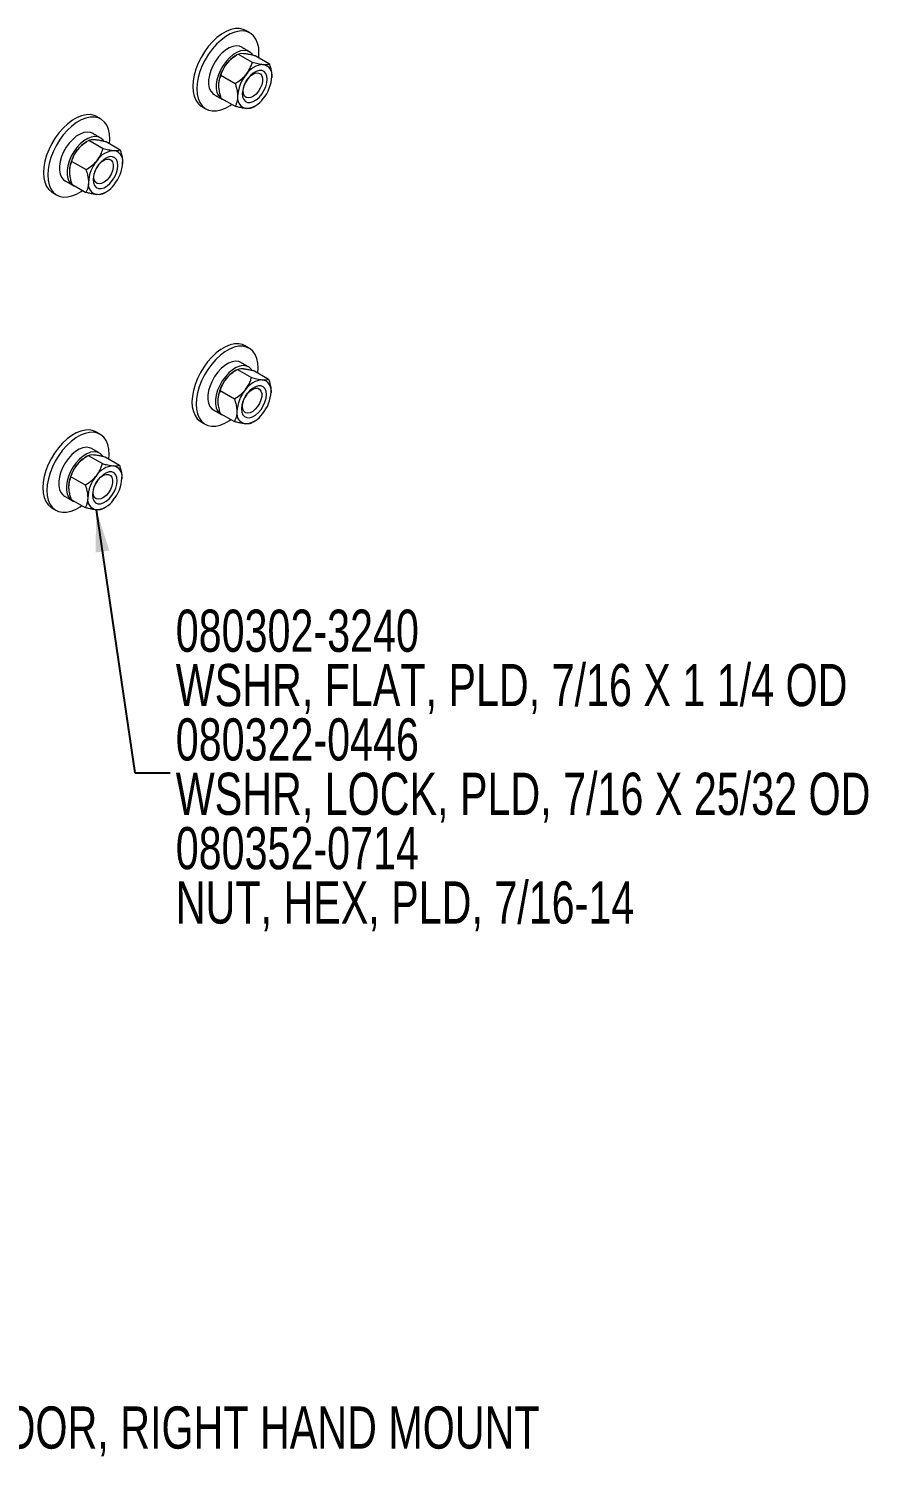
# Model space of a CAD drawing. Header units: inches. Extents: x 15.1 to 28.6, y 7 to 18.2.
# Drawn here: x 25.58 to 28.56, y 11.52 to 16.59 of the extents above; entities that cross this region are included whole.
import ezdxf

# ---------------------------------------------------------------- set-up
doc = ezdxf.new("R2010")
doc.units = ezdxf.units.IN
doc.header["$MEASUREMENT"] = 0
doc.layers.add('DIM', color=1, linetype='Continuous')
doc.styles.add('SLDTEXTSTYLE0', font='ARIAL.TTF', dxfattribs={"width": 0.7})
doc.styles.get("Standard").update_dxf_attribs({"font": 'ARIAL.TTF'})
doc.dimstyles.new('SLDDIMSTYLE1', dxfattribs={"dimtxt": 0.15, "dimasz": 0.15, "dimexe": 0, "dimexo": 0.0625, "dimgap": 0.0375, "dimtad": 0, "dimtih": 1, "dimtoh": 1, "dimdec": 0, "dimrnd": 1e-09, "dimzin": 0, "dimdsep": 46, "dimtxsty": 'Standard', "dimsah": 1, "dimcen": 0.09, "dimadec": 0, "dimazin": 0, "dimtfac": 1, "dimtdec": 0, "dimtofl": 0, "dimtmove": 0, "dimatfit": 3, "dimfxl": 0, "dimtolj": 1, "dimtzin": 0, "dimarcsym": 0})

# ---------------------------------------------------------------- blocks, each defined once
blk = doc.blocks.new('SW_NOTE_4')
at = {"layer": 'DIM', "color": 0, "char_height": 0.15, "attachment_point": 1, "style": 'SLDTEXTSTYLE0'}
for s, insert in [('111509-0001', (0.0198, 0.0751)), ('BRKT, MOUNTING, FIRE DOOR, RIGHT HAND MOUNT', (0.0198, -0.1183))]:
    blk.add_mtext(s, dxfattribs=dict(at, insert=insert))
blk = doc.blocks.new('SW_NOTE_6')
at = {"layer": 'DIM', "color": 0, "char_height": 0.15, "attachment_point": 1, "style": 'SLDTEXTSTYLE0'}
for s, insert in [('080302-3240', (0.02, 0.5803)), ('WSHR, FLAT, PLD, 7/16 X 1 1/4 OD', (0.02, 0.387)), ('080322-0446', (0.02, 0.1937)), ('WSHR, LOCK, PLD, 7/16 X 25/32 OD', (0.02, 0.0003)), ('080352-0714', (0.02, -0.193)), ('NUT, HEX, PLD, 7/16-14', (0.02, -0.3863))]:
    blk.add_mtext(s, dxfattribs=dict(at, insert=insert))

msp = doc.modelspace()

# ---------------------------------------------------------------- linework, layer by layer
at = {"color": 7, "linetype": 'Continuous', "lineweight": 15}
for p, q in [((26.3238, 16.5033), (26.3742, 16.474)), ((26.3845, 16.4979), (26.4349, 16.4687)), ((26.2629, 16.4277), (26.3133, 16.3985)), ((26.2628, 16.3468), (26.3131, 16.3176)), ((25.7935, 16.1971), (25.8439, 16.1679)), ((25.8542, 16.1918), (25.9045, 16.1625)), ((25.7326, 16.1216), (25.783, 16.0924)), ((25.7324, 16.0407), (25.7828, 16.0114)), ((26.3212, 15.3821), (26.3716, 15.3528)), ((26.3819, 15.3767), (26.4322, 15.3474)), ((26.2603, 15.3065), (26.3107, 15.2773)), ((26.2601, 15.2256), (26.3105, 15.1964)), ((25.7909, 15.0759), (25.8412, 15.0467)), ((25.8515, 15.0705), (25.9019, 15.0413)), ((25.73, 15.0004), (25.7804, 14.9711)), ((25.7298, 14.9195), (25.7802, 14.8902))]:
    msp.add_line(p, q, dxfattribs=at)
at = {"color": 7, "linetype": 'Continuous', "lineweight": 15, "flags": 128}
for points in [[(26.3513, 16.587), (26.342, 16.5912), (26.3284, 16.594), (26.3135, 16.5937), (26.2978, 16.5902), (26.2814, 16.5836), (26.2649, 16.5741), (26.2486, 16.5618), (26.2328, 16.5471), (26.2179, 16.5303), (26.2042, 16.5117), (26.1921, 16.4917), (26.1818, 16.4709), (26.1735, 16.4496), (26.1674, 16.4284), (26.1637, 16.4077), (26.1624, 16.388)], [(26.3971, 16.4906), (26.398, 16.5071), (26.3969, 16.5254), (26.3932, 16.5418), (26.3872, 16.556), (26.379, 16.5678), (26.3688, 16.5767), (26.3567, 16.5827), (26.3431, 16.5855), (26.3282, 16.5852), (26.3124, 16.5817), (26.2961, 16.5751), (26.2796, 16.5656), (26.2633, 16.5533), (26.2475, 16.5386), (26.2326, 16.5218), (26.2189, 16.5031), (26.2068, 16.4832), (26.1964, 16.4624), (26.1881, 16.4411), (26.1821, 16.4199), (26.1784, 16.3992), (26.1771, 16.3795), (26.1771, 16.3795)], [(26.3365, 16.5276), (26.3288, 16.5309), (26.3175, 16.5322), (26.305, 16.5302), (26.292, 16.5251), (26.2788, 16.517), (26.2659, 16.5061), (26.2538, 16.4929), (26.2429, 16.4779), (26.2337, 16.4617), (26.2265, 16.4447), (26.2215, 16.4277), (26.219, 16.4113), (26.2189, 16.3961), (26.2214, 16.3825), (26.2263, 16.3713), (26.2335, 16.3626), (26.2386, 16.359)], [(26.3752, 16.5007), (26.3737, 16.5029), (26.3658, 16.5105), (26.356, 16.5151), (26.3447, 16.5164), (26.3323, 16.5144), (26.3192, 16.5093), (26.306, 16.5012), (26.2931, 16.4903), (26.281, 16.4771), (26.2702, 16.4621), (26.261, 16.4459), (26.2537, 16.4289), (26.2487, 16.4119), (26.2462, 16.3955), (26.2461, 16.3803), (26.2486, 16.3667), (26.2535, 16.3555), (26.2607, 16.3468), (26.2699, 16.3412), (26.2755, 16.3395)], [(26.3386, 16.3625), (26.3399, 16.351), (26.3437, 16.3417), (26.3497, 16.3351), (26.3576, 16.3316), (26.3671, 16.3313), (26.3774, 16.3343), (26.388, 16.3405), (26.3984, 16.3494), (26.4078, 16.3605), (26.4158, 16.3733), (26.4219, 16.3869), (26.4257, 16.4006), (26.427, 16.4135), (26.4258, 16.425), (26.422, 16.4343), (26.416, 16.4409), (26.408, 16.4444), (26.3986, 16.4447), (26.3883, 16.4417), (26.3776, 16.4355), (26.3673, 16.4266), (26.3578, 16.4154), (26.3498, 16.4027), (26.3438, 16.3891), (26.34, 16.3754), (26.3386, 16.3625)], [(26.3415, 16.372), (26.3429, 16.3835), (26.3466, 16.3956), (26.3526, 16.4074), (26.3603, 16.4181), (26.3691, 16.4268), (26.3785, 16.433), (26.3877, 16.4361), (26.396, 16.4359), (26.4029, 16.4325), (26.4078, 16.4261), (26.4103, 16.4171), (26.4102, 16.4063), (26.4077, 16.3943), (26.4028, 16.3823), (26.3959, 16.3709), (26.3875, 16.3611), (26.3783, 16.3536), (26.369, 16.3489), (26.3601, 16.3474), (26.3524, 16.3492), (26.3465, 16.3542), (26.3428, 16.362), (26.3415, 16.372)], [(26.1624, 16.388), (26.1636, 16.3698), (26.1672, 16.3533), (26.1732, 16.3391), (26.1814, 16.3273), (26.1917, 16.3184), (26.1945, 16.3167)], [(26.1771, 16.3795), (26.1783, 16.3612), (26.1819, 16.3448), (26.1879, 16.3306), (26.1961, 16.3188), (26.2064, 16.3099), (26.2184, 16.3039), (26.2321, 16.3011), (26.2469, 16.3014), (26.2627, 16.3049), (26.279, 16.3115), (26.2955, 16.321), (26.3009, 16.3247)], [(25.821, 16.2808), (25.8117, 16.285), (25.7981, 16.2879), (25.7832, 16.2876), (25.7674, 16.2841), (25.7511, 16.2775), (25.7346, 16.268), (25.7183, 16.2557), (25.7025, 16.241), (25.6876, 16.2241), (25.6739, 16.2055), (25.6618, 16.1856), (25.6514, 16.1647), (25.6431, 16.1435), (25.6371, 16.1223), (25.6333, 16.1016), (25.6321, 16.0819)], [(25.8668, 16.1844), (25.8677, 16.2009), (25.8665, 16.2192), (25.8629, 16.2357), (25.8569, 16.2499), (25.8487, 16.2616), (25.8384, 16.2706), (25.8263, 16.2765), (25.8127, 16.2794), (25.7979, 16.2791), (25.7821, 16.2756), (25.7658, 16.269), (25.7493, 16.2594), (25.7329, 16.2472), (25.7171, 16.2324), (25.7022, 16.2156), (25.6886, 16.197), (25.6764, 16.1771), (25.6661, 16.1562), (25.6578, 16.135), (25.6517, 16.1138), (25.648, 16.0931), (25.6467, 16.0734), (25.6467, 16.0734)], [(25.8062, 16.2215), (25.7984, 16.2247), (25.7871, 16.226), (25.7747, 16.2241), (25.7617, 16.219), (25.7484, 16.2108), (25.7356, 16.1999), (25.7235, 16.1868), (25.7126, 16.1718), (25.7034, 16.1555), (25.6962, 16.1386), (25.6912, 16.1216), (25.6886, 16.1052), (25.6886, 16.0899), (25.6911, 16.0764), (25.696, 16.0651), (25.7032, 16.0565), (25.7083, 16.0528)], [(25.8449, 16.1946), (25.8434, 16.1968), (25.8354, 16.2044), (25.8257, 16.2089), (25.8143, 16.2102), (25.8019, 16.2083), (25.7889, 16.2032), (25.7757, 16.195), (25.7628, 16.1841), (25.7507, 16.171), (25.7398, 16.156), (25.7306, 16.1397), (25.7234, 16.1228), (25.7184, 16.1058), (25.7158, 16.0894), (25.7158, 16.0741), (25.7183, 16.0606), (25.7232, 16.0493), (25.7304, 16.0407), (25.7396, 16.035), (25.7451, 16.0333)], [(25.8083, 16.0563), (25.8096, 16.0449), (25.8133, 16.0356), (25.8194, 16.029), (25.8273, 16.0254), (25.8367, 16.0251), (25.8471, 16.0282), (25.8577, 16.0343), (25.8681, 16.0432), (25.8775, 16.0544), (25.8855, 16.0671), (25.8916, 16.0808), (25.8954, 16.0944), (25.8967, 16.1074), (25.8954, 16.1188), (25.8917, 16.1281), (25.8857, 16.1347), (25.8777, 16.1383), (25.8683, 16.1385), (25.858, 16.1355), (25.8473, 16.1294), (25.837, 16.1205), (25.8275, 16.1093), (25.8195, 16.0965), (25.8134, 16.0829), (25.8096, 16.0693), (25.8083, 16.0563)], [(25.8112, 16.0659), (25.8125, 16.0773), (25.8163, 16.0894), (25.8222, 16.1013), (25.8299, 16.112), (25.8388, 16.1207), (25.8482, 16.1268), (25.8574, 16.13), (25.8657, 16.1298), (25.8726, 16.1264), (25.8774, 16.1199), (25.8799, 16.1109), (25.8799, 16.1001), (25.8774, 16.0882), (25.8724, 16.0761), (25.8656, 16.0648), (25.8572, 16.0549), (25.848, 16.0474), (25.8386, 16.0428), (25.8298, 16.0413), (25.8221, 16.0431), (25.8162, 16.0481), (25.8125, 16.0559), (25.8112, 16.0659)], [(25.6321, 16.0819), (25.6333, 16.0636), (25.6369, 16.0472), (25.6429, 16.0329), (25.6511, 16.0212), (25.6614, 16.0122), (25.6641, 16.0105)], [(25.6467, 16.0734), (25.6479, 16.0551), (25.6516, 16.0386), (25.6576, 16.0244), (25.6658, 16.0127), (25.676, 16.0037), (25.6881, 15.9978), (25.7017, 15.9949), (25.7166, 15.9952), (25.7324, 15.9987), (25.7487, 16.0053), (25.7652, 16.0149), (25.7705, 16.0186)], [(26.3487, 15.4657), (26.3394, 15.47), (26.3258, 15.4728), (26.3109, 15.4725), (26.2951, 15.469), (26.2788, 15.4624), (26.2623, 15.4529), (26.246, 15.4406), (26.2302, 15.4259), (26.2153, 15.409), (26.2016, 15.3904), (26.1895, 15.3705), (26.1791, 15.3497), (26.1708, 15.3284), (26.1648, 15.3072), (26.1611, 15.2865), (26.1598, 15.2668)], [(26.3945, 15.3693), (26.3954, 15.3859), (26.3942, 15.4041), (26.3906, 15.4206), (26.3846, 15.4348), (26.3764, 15.4465), (26.3661, 15.4555), (26.3541, 15.4615), (26.3404, 15.4643), (26.3256, 15.464), (26.3098, 15.4605), (26.2935, 15.4539), (26.277, 15.4444), (26.2606, 15.4321), (26.2448, 15.4174), (26.2299, 15.4005), (26.2163, 15.3819), (26.2041, 15.362), (26.1938, 15.3412), (26.1855, 15.3199), (26.1794, 15.2987), (26.1757, 15.278), (26.1744, 15.2583), (26.1744, 15.2583)], [(26.3339, 15.4064), (26.3261, 15.4096), (26.3148, 15.411), (26.3024, 15.409), (26.2894, 15.4039), (26.2762, 15.3957), (26.2633, 15.3849), (26.2512, 15.3717), (26.2403, 15.3567), (26.2311, 15.3404), (26.2239, 15.3235), (26.2189, 15.3065), (26.2163, 15.2901), (26.2163, 15.2748), (26.2188, 15.2613), (26.2237, 15.2501), (26.2309, 15.2414), (26.236, 15.2378)], [(26.3726, 15.3795), (26.3711, 15.3817), (26.3632, 15.3893), (26.3534, 15.3938), (26.342, 15.3952), (26.3296, 15.3932), (26.3166, 15.3881), (26.3034, 15.3799), (26.2905, 15.3691), (26.2784, 15.3559), (26.2675, 15.3409), (26.2583, 15.3246), (26.2511, 15.3077), (26.2461, 15.2907), (26.2435, 15.2743), (26.2435, 15.259), (26.246, 15.2455), (26.2509, 15.2343), (26.2581, 15.2256), (26.2673, 15.22), (26.2728, 15.2182)], [(26.336, 15.2413), (26.3373, 15.2298), (26.341, 15.2205), (26.3471, 15.2139), (26.355, 15.2103), (26.3644, 15.2101), (26.3748, 15.2131), (26.3854, 15.2193), (26.3958, 15.2282), (26.4052, 15.2393), (26.4132, 15.2521), (26.4193, 15.2657), (26.4231, 15.2793), (26.4244, 15.2923), (26.4232, 15.3037), (26.4194, 15.313), (26.4134, 15.3197), (26.4054, 15.3232), (26.396, 15.3235), (26.3857, 15.3204), (26.375, 15.3143), (26.3647, 15.3054), (26.3552, 15.2942), (26.3472, 15.2815), (26.3411, 15.2679), (26.3373, 15.2542), (26.336, 15.2413)], [(26.3389, 15.2508), (26.3402, 15.2623), (26.344, 15.2744), (26.3499, 15.2862), (26.3576, 15.2969), (26.3665, 15.3056), (26.3759, 15.3118), (26.3851, 15.3149), (26.3934, 15.3147), (26.4003, 15.3113), (26.4051, 15.3048), (26.4076, 15.2959), (26.4076, 15.285), (26.4051, 15.2731), (26.4002, 15.261), (26.3933, 15.2497), (26.3849, 15.2399), (26.3757, 15.2324), (26.3663, 15.2277), (26.3575, 15.2262), (26.3498, 15.228), (26.3439, 15.233), (26.3402, 15.2408), (26.3389, 15.2508)], [(26.1598, 15.2668), (26.161, 15.2485), (26.1646, 15.2321), (26.1706, 15.2178), (26.1788, 15.2061), (26.1891, 15.1972), (26.1918, 15.1955)], [(26.1744, 15.2583), (26.1756, 15.24), (26.1793, 15.2236), (26.1853, 15.2093), (26.1935, 15.1976), (26.2037, 15.1887), (26.2158, 15.1827), (26.2294, 15.1798), (26.2443, 15.1802), (26.2601, 15.1837), (26.2764, 15.1903), (26.2929, 15.1998), (26.2982, 15.2035)], [(25.8184, 15.1596), (25.8091, 15.1638), (25.7954, 15.1667), (25.7806, 15.1663), (25.7648, 15.1628), (25.7485, 15.1563), (25.732, 15.1467), (25.7156, 15.1345), (25.6998, 15.1197), (25.6849, 15.1029), (25.6713, 15.0843), (25.6591, 15.0643), (25.6488, 15.0435), (25.6405, 15.0223), (25.6344, 15.001), (25.6307, 14.9804), (25.6294, 14.9607)], [(25.8642, 15.0632), (25.8651, 15.0797), (25.8639, 15.098), (25.8603, 15.1144), (25.8543, 15.1287), (25.8461, 15.1404), (25.8358, 15.1493), (25.8237, 15.1553), (25.8101, 15.1582), (25.7952, 15.1578), (25.7795, 15.1543), (25.7632, 15.1477), (25.7466, 15.1382), (25.7303, 15.1259), (25.7145, 15.1112), (25.6996, 15.0944), (25.6859, 15.0758), (25.6738, 15.0558), (25.6635, 15.035), (25.6552, 15.0137), (25.6491, 14.9925), (25.6454, 14.9718), (25.6441, 14.9521), (25.6441, 14.9521)], [(25.8035, 15.1002), (25.7958, 15.1035), (25.7845, 15.1048), (25.7721, 15.1029), (25.759, 15.0977), (25.7458, 15.0896), (25.7329, 15.0787), (25.7208, 15.0655), (25.71, 15.0506), (25.7008, 15.0343), (25.6935, 15.0173), (25.6886, 15.0003), (25.686, 14.9839), (25.686, 14.9687), (25.6884, 14.9552), (25.6934, 14.9439), (25.7005, 14.9353), (25.7057, 14.9316)], [(25.8423, 15.0734), (25.8407, 15.0756), (25.8328, 15.0832), (25.823, 15.0877), (25.8117, 15.089), (25.7993, 15.0871), (25.7863, 15.0819), (25.773, 15.0738), (25.7602, 15.0629), (25.7481, 15.0497), (25.7372, 15.0348), (25.728, 15.0185), (25.7208, 15.0015), (25.7158, 14.9845), (25.7132, 14.9681), (25.7132, 14.9529), (25.7157, 14.9394), (25.7206, 14.9281), (25.7278, 14.9195), (25.7369, 14.9138), (25.7425, 14.9121)], [(25.8057, 14.9351), (25.8069, 14.9237), (25.8107, 14.9143), (25.8167, 14.9077), (25.8247, 14.9042), (25.8341, 14.9039), (25.8444, 14.907), (25.8551, 14.9131), (25.8654, 14.922), (25.8749, 14.9332), (25.8829, 14.9459), (25.889, 14.9595), (25.8928, 14.9732), (25.8941, 14.9861), (25.8928, 14.9976), (25.8891, 15.0069), (25.883, 15.0135), (25.8751, 15.0171), (25.8657, 15.0173), (25.8553, 15.0143), (25.8447, 15.0081), (25.8343, 14.9992), (25.8249, 14.9881), (25.8169, 14.9753), (25.8108, 14.9617), (25.807, 14.948), (25.8057, 14.9351)], [(25.8086, 14.9446), (25.8099, 14.9561), (25.8137, 14.9682), (25.8196, 14.98), (25.8273, 14.9907), (25.8362, 14.9995), (25.8456, 15.0056), (25.8548, 15.0087), (25.8631, 15.0086), (25.8699, 15.0051), (25.8748, 14.9987), (25.8773, 14.9897), (25.8773, 14.9789), (25.8747, 14.967), (25.8698, 14.9549), (25.8629, 14.9435), (25.8546, 14.9337), (25.8454, 14.9262), (25.836, 14.9215), (25.8271, 14.92), (25.8195, 14.9219), (25.8136, 14.9268), (25.8098, 14.9346), (25.8086, 14.9446)], [(25.6294, 14.9607), (25.6306, 14.9424), (25.6343, 14.9259), (25.6403, 14.9117), (25.6485, 14.9), (25.6587, 14.891), (25.6615, 14.8893)], [(25.6441, 14.9521), (25.6453, 14.9339), (25.6489, 14.9174), (25.6549, 14.9032), (25.6631, 14.8915), (25.6734, 14.8825), (25.6855, 14.8765), (25.6991, 14.8737), (25.714, 14.874), (25.7297, 14.8775), (25.746, 14.8841), (25.7626, 14.8936), (25.7679, 14.8973)]]:
    msp.add_lwpolyline(points, dxfattribs=at)
at = {"color": 7, "linetype": 'Continuous', "lineweight": 15}
for centre, radius, start, end in [((26.3878, 16.3849), 0.1342, 140.3143, 174.9039), ((26.3748, 16.3997), 0.1148, 123.5787, 141.8309), ((26.4182, 16.3877), 0.0786, 93.4958, 146.4989), ((26.4065, 16.4292), 0.0376, 350.5572, 79.4942), ((26.454, 16.3465), 0.1321, 140.1551, 177.2122), ((26.3116, 16.4295), 0.1321, 320.1543, 357.213), ((26.3592, 16.3467), 0.0376, 170.5584, 259.493), ((26.3475, 16.3882), 0.0786, 273.4955, 326.4991), ((25.8575, 16.0788), 0.1342, 140.3143, 174.9039), ((25.8445, 16.0935), 0.1148, 123.5785, 141.831), ((25.8878, 16.0816), 0.0786, 93.4959, 146.4987), ((25.8762, 16.1231), 0.0376, 350.5582, 79.4931), ((25.9237, 16.0403), 0.1321, 140.1551, 177.2122), ((25.7813, 16.1234), 0.1321, 320.1548, 357.2125), ((25.8288, 16.0406), 0.0376, 170.5584, 259.493), ((25.8172, 16.0821), 0.0786, 273.4956, 326.499), ((26.3852, 15.2637), 0.1342, 140.3142, 174.9039), ((26.3722, 15.2785), 0.1148, 123.5781, 141.8315), ((26.4155, 15.2665), 0.0786, 93.4955, 146.4991), ((26.4039, 15.308), 0.0376, 350.5573, 79.494), ((26.4514, 15.2253), 0.1321, 140.1548, 177.2125), ((26.309, 15.3083), 0.1321, 320.1546, 357.2127), ((26.3565, 15.2255), 0.0376, 170.5582, 259.4931), ((26.3449, 15.267), 0.0786, 273.4955, 326.4991), ((25.8549, 14.9576), 0.1342, 140.3142, 174.9039), ((25.8418, 14.9723), 0.1148, 123.5779, 141.8316), ((25.8852, 14.9604), 0.0786, 93.4956, 146.499), ((25.8736, 15.0019), 0.0376, 350.5583, 79.493), ((25.9211, 14.9191), 0.1321, 140.1548, 177.2125), ((25.7787, 15.0021), 0.1321, 320.1551, 357.2122), ((25.8262, 14.9194), 0.0376, 170.5582, 259.4931), ((25.8146, 14.9609), 0.0786, 273.4957, 326.499)]:
    msp.add_arc(centre, radius, start, end, dxfattribs=at)
for points in [[(26.366, 16.5784), (26.3513, 16.587)], [(26.3637, 16.5118), (26.3365, 16.5276)], [(26.3177, 16.4995), (26.3113, 16.4953)], [(26.4435, 16.4186), (26.4435, 16.4188)], [(26.2386, 16.359), (26.2658, 16.3432)], [(26.2541, 16.3969), (26.2541, 16.3967)], [(26.1945, 16.3167), (26.2091, 16.3082)], [(26.3799, 16.3161), (26.3738, 16.3122)], [(26.3799, 16.316), (26.3863, 16.3202)], [(25.8357, 16.2723), (25.821, 16.2808)], [(25.8334, 16.2057), (25.8062, 16.2215)], [(25.7874, 16.1933), (25.781, 16.1892)], [(25.9131, 16.1125), (25.9132, 16.1126)], [(25.7083, 16.0528), (25.7355, 16.037)], [(25.7238, 16.0907), (25.7238, 16.0906)], [(25.6641, 16.0105), (25.6788, 16.002)], [(25.8495, 16.01), (25.8435, 16.0061)], [(25.8496, 16.0099), (25.856, 16.014)], [(26.3634, 15.4572), (26.3487, 15.4657)], [(26.3611, 15.3906), (26.3339, 15.4064)], [(26.3151, 15.3783), (26.3087, 15.3741)], [(26.4409, 15.2974), (26.4409, 15.2975)], [(26.236, 15.2378), (26.2632, 15.2219)], [(26.2515, 15.2756), (26.2515, 15.2755)], [(26.1918, 15.1955), (26.2065, 15.1869)], [(26.3772, 15.1949), (26.3712, 15.191)], [(26.3773, 15.1948), (26.3837, 15.1989)], [(25.833, 15.1511), (25.8184, 15.1596)], [(25.8308, 15.0844), (25.8035, 15.1002)], [(25.7847, 15.0721), (25.7783, 15.068)], [(25.9105, 14.9913), (25.9105, 14.9914)], [(25.7057, 14.9316), (25.7329, 14.9158)], [(25.7212, 14.9695), (25.7212, 14.9694)], [(25.6615, 14.8893), (25.6762, 14.8808)], [(25.8469, 14.8888), (25.8409, 14.8848)], [(25.847, 14.8886), (25.8534, 14.8928)]]:
    msp.add_open_spline(points, degree=1, dxfattribs=at)
for points, knots in [([(26.3238, 16.5033), (26.326, 16.5042), (26.3305, 16.5059), (26.3388, 16.5062), (26.3445, 16.5058), (26.3453, 16.5057)], [0, 0, 0, 0, 0.45269, 0.92129, 1, 1, 1, 1]), ([(26.3453, 16.5057), (26.3493, 16.5052), (26.3574, 16.5043), (26.371, 16.5013), (26.3804, 16.4989), (26.3845, 16.4979)], [0, 0, 0, 0, 0.353665, 0.719412, 1, 1, 1, 1]), ([(26.2629, 16.4277), (26.2652, 16.4345), (26.2697, 16.4481), (26.2781, 16.4624), (26.2837, 16.4696), (26.2845, 16.4706)], [0, 0, 0, 0, 0.45269, 0.92129, 1, 1, 1, 1]), ([(26.2845, 16.4706), (26.2885, 16.4751), (26.2966, 16.4842), (26.3103, 16.4948), (26.3197, 16.5007), (26.3238, 16.5033)], [0, 0, 0, 0, 0.35366, 0.719412, 1, 1, 1, 1]), ([(26.3526, 16.4311), (26.3561, 16.4359), (26.3631, 16.4456), (26.3698, 16.4603), (26.3729, 16.4699), (26.3742, 16.474)], [0, 0, 0, 0, 0.353661, 0.719411, 1, 1, 1, 1]), ([(26.3742, 16.474), (26.3807, 16.4724), (26.394, 16.4691), (26.4067, 16.4669), (26.4125, 16.4663), (26.4134, 16.4662)], [0, 0, 0, 0, 0.452691, 0.92129, 1, 1, 1, 1]), ([(26.4134, 16.4662), (26.4168, 16.466), (26.4239, 16.4657), (26.4305, 16.4668), (26.4335, 16.4681), (26.4349, 16.4687)], [0, 0, 0, 0, 0.353666, 0.719412, 1, 1, 1, 1]), ([(26.4349, 16.4687), (26.4362, 16.4645), (26.4392, 16.4546), (26.4428, 16.439), (26.4433, 16.4284), (26.4436, 16.4231)], [0, 0, 0, 0, 0.268136, 0.62866, 1, 1, 1, 1]), ([(26.2629, 16.4277), (26.2616, 16.4251), (26.2585, 16.4188), (26.2549, 16.4074), (26.2543, 16.3975), (26.254, 16.3924)], [0, 0, 0, 0, 0.268137, 0.62866, 1, 1, 1, 1]), ([(26.3133, 16.3985), (26.3199, 16.4027), (26.3332, 16.4112), (26.3459, 16.423), (26.3518, 16.4301), (26.3526, 16.4311)], [0, 0, 0, 0, 0.45269, 0.92129, 1, 1, 1, 1]), ([(26.4436, 16.4231), (26.4436, 16.423), (26.4436, 16.4215), (26.4434, 16.4202), (26.4432, 16.4189)], [0, 0, 0, 0, 0.059109, 1, 1, 1, 1]), ([(26.254, 16.3924), (26.254, 16.3923), (26.254, 16.3874), (26.2549, 16.377), (26.2581, 16.3617), (26.2613, 16.3515), (26.2628, 16.3468)], [0, 0, 0, 0, 0.00613, 0.349492, 0.703933, 1, 1, 1, 1]), ([(26.3221, 16.3529), (26.3221, 16.3528), (26.3221, 16.3479), (26.3211, 16.3386), (26.3178, 16.327), (26.3146, 16.3205), (26.3131, 16.3176)], [0, 0, 0, 0, 0.00613, 0.349492, 0.703933, 1, 1, 1, 1]), ([(26.3133, 16.3985), (26.3146, 16.3943), (26.3177, 16.3845), (26.3213, 16.3689), (26.3218, 16.3583), (26.3221, 16.3529)], [0, 0, 0, 0, 0.268136, 0.62866, 1, 1, 1, 1]), ([(26.3523, 16.3098), (26.3483, 16.3102), (26.3402, 16.3112), (26.3266, 16.3142), (26.3172, 16.3166), (26.3131, 16.3176)], [0, 0, 0, 0, 0.353661, 0.719407, 1, 1, 1, 1]), ([(26.3738, 16.3122), (26.3716, 16.3113), (26.3671, 16.3096), (26.3588, 16.3093), (26.3531, 16.3097), (26.3523, 16.3098)], [0, 0, 0, 0, 0.45269, 0.921285, 1, 1, 1, 1]), ([(25.7935, 16.1971), (25.7957, 16.198), (25.8002, 16.1998), (25.8085, 16.2001), (25.8142, 16.1996), (25.815, 16.1996)], [0, 0, 0, 0, 0.4526898, 0.921285, 1, 1, 1, 1]), ([(25.815, 16.1996), (25.819, 16.1991), (25.827, 16.1981), (25.8407, 16.1952), (25.8501, 16.1928), (25.8542, 16.1918)], [0, 0, 0, 0, 0.35366, 0.719407, 1, 1, 1, 1]), ([(25.7326, 16.1216), (25.7348, 16.1283), (25.7394, 16.1419), (25.7477, 16.1563), (25.7534, 16.1635), (25.7542, 16.1645)], [0, 0, 0, 0, 0.45269, 0.92129, 1, 1, 1, 1]), ([(25.7542, 16.1645), (25.7582, 16.169), (25.7663, 16.1781), (25.78, 16.1887), (25.7894, 16.1946), (25.7935, 16.1971)], [0, 0, 0, 0, 0.353664, 0.719409, 1, 1, 1, 1]), ([(25.8223, 16.125), (25.8257, 16.1298), (25.8328, 16.1395), (25.8395, 16.1542), (25.8425, 16.1637), (25.8439, 16.1679)], [0, 0, 0, 0, 0.353664, 0.719408, 1, 1, 1, 1]), ([(25.8439, 16.1679), (25.8504, 16.1662), (25.8637, 16.1629), (25.8764, 16.1607), (25.8822, 16.1602), (25.883, 16.1601)], [0, 0, 0, 0, 0.45269, 0.921285, 1, 1, 1, 1]), ([(25.883, 16.1601), (25.8865, 16.1599), (25.8935, 16.1595), (25.9002, 16.1607), (25.9032, 16.162), (25.9045, 16.1625)], [0, 0, 0, 0, 0.353661, 0.719407, 1, 1, 1, 1]), ([(25.9045, 16.1625), (25.9058, 16.1583), (25.9089, 16.1485), (25.9125, 16.1329), (25.913, 16.1223), (25.9133, 16.1169)], [0, 0, 0, 0, 0.268136, 0.62866, 1, 1, 1, 1]), ([(25.7326, 16.1216), (25.7313, 16.1189), (25.7282, 16.1127), (25.7246, 16.1012), (25.724, 16.0913), (25.7237, 16.0863)], [0, 0, 0, 0, 0.268137, 0.62866, 1, 1, 1, 1]), ([(25.783, 16.0924), (25.7896, 16.0965), (25.8029, 16.1051), (25.8156, 16.1169), (25.8214, 16.124), (25.8223, 16.125)], [0, 0, 0, 0, 0.45269, 0.92129, 1, 1, 1, 1]), ([(25.9133, 16.1169), (25.9133, 16.1168), (25.9133, 16.1154), (25.9131, 16.114), (25.9129, 16.1128)], [0, 0, 0, 0, 0.059109, 1, 1, 1, 1]), ([(25.7237, 16.0863), (25.7237, 16.0862), (25.7237, 16.0813), (25.7246, 16.0709), (25.7278, 16.0555), (25.731, 16.0453), (25.7324, 16.0407)], [0, 0, 0, 0, 0.00613, 0.349492, 0.703933, 1, 1, 1, 1]), ([(25.7917, 16.0468), (25.7917, 16.0467), (25.7917, 16.0418), (25.7908, 16.0324), (25.7875, 16.0209), (25.7843, 16.0144), (25.7828, 16.0114)], [0, 0, 0, 0, 0.00613, 0.349492, 0.703933, 1, 1, 1, 1]), ([(25.783, 16.0924), (25.7843, 16.0882), (25.7874, 16.0783), (25.7909, 16.0627), (25.7915, 16.0521), (25.7917, 16.0468)], [0, 0, 0, 0, 0.268136, 0.62866, 1, 1, 1, 1]), ([(25.822, 16.0036), (25.818, 16.0041), (25.8099, 16.0051), (25.7963, 16.008), (25.7869, 16.0104), (25.7828, 16.0114)], [0, 0, 0, 0, 0.353661, 0.719407, 1, 1, 1, 1]), ([(25.8435, 16.0061), (25.8413, 16.0052), (25.8368, 16.0034), (25.8284, 16.0031), (25.8228, 16.0036), (25.822, 16.0036)], [0, 0, 0, 0, 0.452688, 0.921285, 1, 1, 1, 1]), ([(26.2603, 15.3065), (26.2625, 15.3132), (26.2671, 15.3269), (26.2754, 15.3412), (26.2811, 15.3484), (26.2819, 15.3494)], [0, 0, 0, 0, 0.452689, 0.921289, 1, 1, 1, 1]), ([(26.2819, 15.3494), (26.2859, 15.3539), (26.294, 15.363), (26.3077, 15.3736), (26.3171, 15.3795), (26.3212, 15.3821)], [0, 0, 0, 0, 0.3536604, 0.7194118, 1, 1, 1, 1]), ([(26.3212, 15.3821), (26.3234, 15.3829), (26.3279, 15.3847), (26.3362, 15.385), (26.3419, 15.3846), (26.3427, 15.3845)], [0, 0, 0, 0, 0.45269, 0.92129, 1, 1, 1, 1]), ([(26.3427, 15.3845), (26.3467, 15.384), (26.3547, 15.383), (26.3684, 15.3801), (26.3778, 15.3777), (26.3819, 15.3767)], [0, 0, 0, 0, 0.353665, 0.719412, 1, 1, 1, 1]), ([(26.35, 15.3099), (26.3534, 15.3147), (26.3605, 15.3244), (26.3672, 15.3391), (26.3702, 15.3487), (26.3716, 15.3528)], [0, 0, 0, 0, 0.353661, 0.719413, 1, 1, 1, 1]), ([(26.3716, 15.3528), (26.3781, 15.3512), (26.3914, 15.3478), (26.4041, 15.3456), (26.4099, 15.3451), (26.4107, 15.345)], [0, 0, 0, 0, 0.452691, 0.921291, 1, 1, 1, 1]), ([(26.4107, 15.345), (26.4142, 15.3448), (26.4212, 15.3445), (26.4279, 15.3456), (26.4309, 15.3469), (26.4322, 15.3474)], [0, 0, 0, 0, 0.353666, 0.719412, 1, 1, 1, 1]), ([(26.4322, 15.3474), (26.4335, 15.3432), (26.4366, 15.3334), (26.4402, 15.3178), (26.4407, 15.3072), (26.441, 15.3019)], [0, 0, 0, 0, 0.268136, 0.628661, 1, 1, 1, 1]), ([(26.2603, 15.3065), (26.259, 15.3039), (26.2559, 15.2976), (26.2523, 15.2862), (26.2517, 15.2762), (26.2514, 15.2712)], [0, 0, 0, 0, 0.268137, 0.628661, 1, 1, 1, 1]), ([(26.3107, 15.2773), (26.3173, 15.2815), (26.3306, 15.29), (26.3433, 15.3018), (26.3491, 15.3089), (26.35, 15.3099)], [0, 0, 0, 0, 0.452689, 0.92129, 1, 1, 1, 1]), ([(26.441, 15.3019), (26.441, 15.3018), (26.441, 15.3003), (26.4408, 15.299), (26.4406, 15.2977)], [0, 0, 0, 0, 0.0591, 1, 1, 1, 1]), ([(26.2514, 15.2712), (26.2514, 15.2711), (26.2514, 15.2662), (26.2523, 15.2558), (26.2555, 15.2404), (26.2587, 15.2302), (26.2601, 15.2256)], [0, 0, 0, 0, 0.006129, 0.349492, 0.703933, 1, 1, 1, 1]), ([(26.3107, 15.2773), (26.312, 15.2731), (26.3151, 15.2632), (26.3186, 15.2477), (26.3192, 15.2371), (26.3194, 15.2317)], [0, 0, 0, 0, 0.268136, 0.628661, 1, 1, 1, 1]), ([(26.3194, 15.2317), (26.3194, 15.2316), (26.3194, 15.2267), (26.3185, 15.2174), (26.3152, 15.2058), (26.312, 15.1993), (26.3105, 15.1964)], [0, 0, 0, 0, 0.0061293, 0.3494921, 0.7039332, 1, 1, 1, 1]), ([(26.3497, 15.1885), (26.3457, 15.189), (26.3376, 15.19), (26.324, 15.1929), (26.3146, 15.1953), (26.3105, 15.1964)], [0, 0, 0, 0, 0.353661, 0.719407, 1, 1, 1, 1]), ([(26.3712, 15.191), (26.369, 15.1901), (26.3645, 15.1883), (26.3562, 15.188), (26.3505, 15.1885), (26.3497, 15.1885)], [0, 0, 0, 0, 0.452691, 0.921285, 1, 1, 1, 1]), ([(25.73, 15.0004), (25.7322, 15.0071), (25.7367, 15.0207), (25.7451, 15.035), (25.7508, 15.0422), (25.7516, 15.0433)], [0, 0, 0, 0, 0.452689, 0.921289, 1, 1, 1, 1]), ([(25.7516, 15.0433), (25.7556, 15.0477), (25.7637, 15.0569), (25.7774, 15.0675), (25.7868, 15.0734), (25.7909, 15.0759)], [0, 0, 0, 0, 0.353664, 0.719409, 1, 1, 1, 1]), ([(25.7909, 15.0759), (25.7931, 15.0768), (25.7976, 15.0785), (25.8059, 15.0789), (25.8115, 15.0784), (25.8124, 15.0784)], [0, 0, 0, 0, 0.45269, 0.921285, 1, 1, 1, 1]), ([(25.8124, 15.0784), (25.8163, 15.0779), (25.8244, 15.0769), (25.8381, 15.074), (25.8475, 15.0716), (25.8515, 15.0705)], [0, 0, 0, 0, 0.353661, 0.719407, 1, 1, 1, 1]), ([(25.8196, 15.0038), (25.8231, 15.0085), (25.8302, 15.0183), (25.8368, 15.0329), (25.8399, 15.0425), (25.8412, 15.0467)], [0, 0, 0, 0, 0.353664, 0.719409, 1, 1, 1, 1]), ([(25.8412, 15.0467), (25.8478, 15.045), (25.8611, 15.0417), (25.8737, 15.0395), (25.8796, 15.0389), (25.8804, 15.0388)], [0, 0, 0, 0, 0.452691, 0.921286, 1, 1, 1, 1]), ([(25.8804, 15.0388), (25.8839, 15.0387), (25.8909, 15.0383), (25.8975, 15.0394), (25.9006, 15.0407), (25.9019, 15.0413)], [0, 0, 0, 0, 0.3536611, 0.7194078, 1, 1, 1, 1]), ([(25.9019, 15.0413), (25.9032, 15.0371), (25.9063, 15.0272), (25.9098, 15.0117), (25.9104, 15.0011), (25.9107, 14.9957)], [0, 0, 0, 0, 0.268136, 0.628661, 1, 1, 1, 1]), ([(25.73, 15.0004), (25.7287, 14.9977), (25.7256, 14.9914), (25.7219, 14.98), (25.7214, 14.9701), (25.7211, 14.965)], [0, 0, 0, 0, 0.268137, 0.628661, 1, 1, 1, 1]), ([(25.7804, 14.9711), (25.7869, 14.9753), (25.8003, 14.9838), (25.8129, 14.9957), (25.8188, 15.0027), (25.8196, 15.0038)], [0, 0, 0, 0, 0.452689, 0.92129, 1, 1, 1, 1]), ([(25.9107, 14.9957), (25.9107, 14.9956), (25.9107, 14.9942), (25.9105, 14.9928), (25.9103, 14.9916)], [0, 0, 0, 0, 0.0591, 1, 1, 1, 1]), ([(25.7211, 14.965), (25.7211, 14.965), (25.7211, 14.9601), (25.7219, 14.9497), (25.7252, 14.9343), (25.7284, 14.9241), (25.7298, 14.9195)], [0, 0, 0, 0, 0.006129, 0.349492, 0.703933, 1, 1, 1, 1]), ([(25.7804, 14.9711), (25.7817, 14.9669), (25.7848, 14.9571), (25.7883, 14.9415), (25.7888, 14.9309), (25.7891, 14.9255)], [0, 0, 0, 0, 0.268136, 0.628661, 1, 1, 1, 1]), ([(25.7891, 14.9255), (25.7891, 14.9255), (25.7891, 14.9206), (25.7882, 14.9112), (25.7849, 14.8996), (25.7816, 14.8932), (25.7802, 14.8902)], [0, 0, 0, 0, 0.0061293, 0.3494921, 0.7039332, 1, 1, 1, 1]), ([(25.8194, 14.8824), (25.8154, 14.8829), (25.8073, 14.8838), (25.7936, 14.8868), (25.7843, 14.8892), (25.7802, 14.8902)], [0, 0, 0, 0, 0.353661, 0.719407, 1, 1, 1, 1]), ([(25.8409, 14.8848), (25.8386, 14.884), (25.8342, 14.8822), (25.8258, 14.8819), (25.8202, 14.8823), (25.8194, 14.8824)], [0, 0, 0, 0, 0.452688, 0.921286, 1, 1, 1, 1])]:
    msp.add_open_spline(points, degree=3, knots=knots, dxfattribs=at)

# ---------------------------------------------------------------- block references
at = {"layer": 'DIM'}
for name, p in [('SW_NOTE_6', (26.0821, 13.9473)), ('SW_NOTE_4', (23.636, 11.8121))]:
    msp.add_blockref(name, p, dxfattribs=at)

# ---------------------------------------------------------------- leaders
msp.add_leader([(25.8194, 14.8824), (25.9571, 13.9473), (26.0821, 13.9473)], dimstyle='SLDDIMSTYLE1', override={"dimscale": 1, "dimgap": 0.0375, "dimtad": 0, "dimclrd": 0}, dxfattribs=at)

doc.saveas('drawing.dxf')
